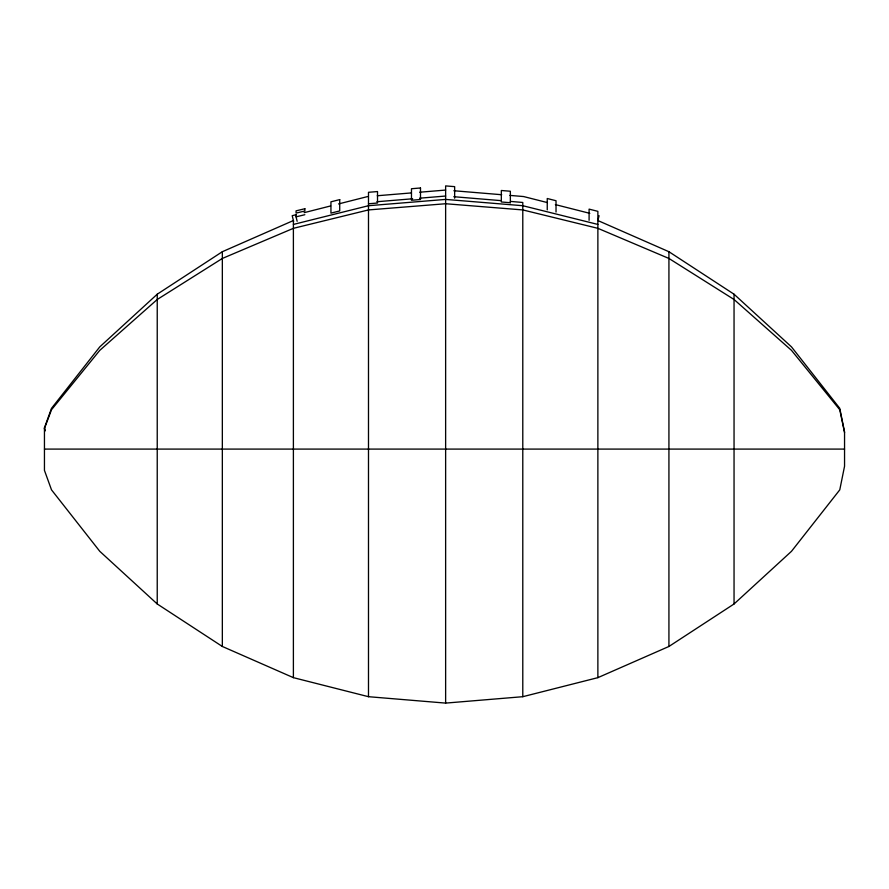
<?xml version="1.0" encoding="UTF-8"?>
<svg xmlns="http://www.w3.org/2000/svg" width="889" height="889" viewBox="0 0 889 889"><rect width="100%" height="100%" fill="white"/><g stroke="black" fill="none" stroke-linecap="round" stroke-linejoin="round"><path stroke-width="1.33" d="M597.941 220.305L599.075 215.694M293.392 677.651L222.339 646.47L157.231 603.975L99.768 551.302L51.506 489.85L44.45 470.381L44.45 427.809L51.506 408.34L99.768 346.888L157.231 294.215L222.339 251.72L293.392 220.539L293.392 677.651L368.491 696.698L445.633 703.099L522.788 696.698L597.875 677.651L668.928 646.47L734.047 603.975L791.499 551.302L839.772 489.85L844.55 466.225L844.55 431.965L839.772 408.34L791.499 346.888L734.047 294.215L668.928 251.72L597.875 220.539M296.17 214.682L292.203 215.694L293.626 221.461M304.116 212.671L330.608 205.948M338.553 203.937L367.69 196.547M293.392 224.428L368.491 205.715L445.633 199.414L522.788 205.715L597.875 224.428M297.148 221.283L296.07 216.849L304.849 214.705M304.849 208.737L296.07 210.849L296.07 213.116L304.849 211.004L304.849 208.648M377.258 195.747L411.451 192.913M419.652 192.224L445.633 190.068M376.892 201.736L412.64 198.769M419.519 198.203L445.633 196.036M368.491 203.759L377.514 203.025L377.514 191.557L368.491 192.302L368.491 696.698M44.45 449.089L844.55 449.089M453.846 190.746L501.707 194.724M509.908 195.402L523.588 196.547L547.424 202.592M453.79 196.713L501.329 200.658M510.353 201.403L522.788 202.47L522.788 696.698M555.369 204.603L589.807 213.338M844.55 432.554L839.772 409.729L791.499 350.366L734.047 299.493L668.928 258.455L597.875 228.329L522.788 209.926L445.633 203.737L368.491 209.926L293.392 228.329L222.339 258.455L157.231 299.493L99.768 350.366L51.506 409.729L44.45 428.531L44.972 431.098M44.45 427.809L44.972 430.465M734.047 294.215L734.047 603.975M668.928 251.72L668.928 646.47M597.875 677.651L597.875 211.349L589.096 209.126L589.096 220.294M556.025 212.049L556.025 200.736L547.246 198.503L547.246 209.86M454.657 198.203L454.657 186.646L445.633 185.901L445.633 703.099M296.07 214.582L296.07 216.849M222.339 251.72L222.339 646.47M157.231 294.215L157.231 603.975M339.72 199.603L330.941 201.825L330.941 213.127L339.72 210.937L339.72 199.603M420.497 187.979L411.474 188.735L411.474 200.258L420.497 199.514L420.497 187.979M510.353 202.725L501.329 201.981L501.329 190.49L510.353 191.246L510.353 202.725"/></g></svg>
